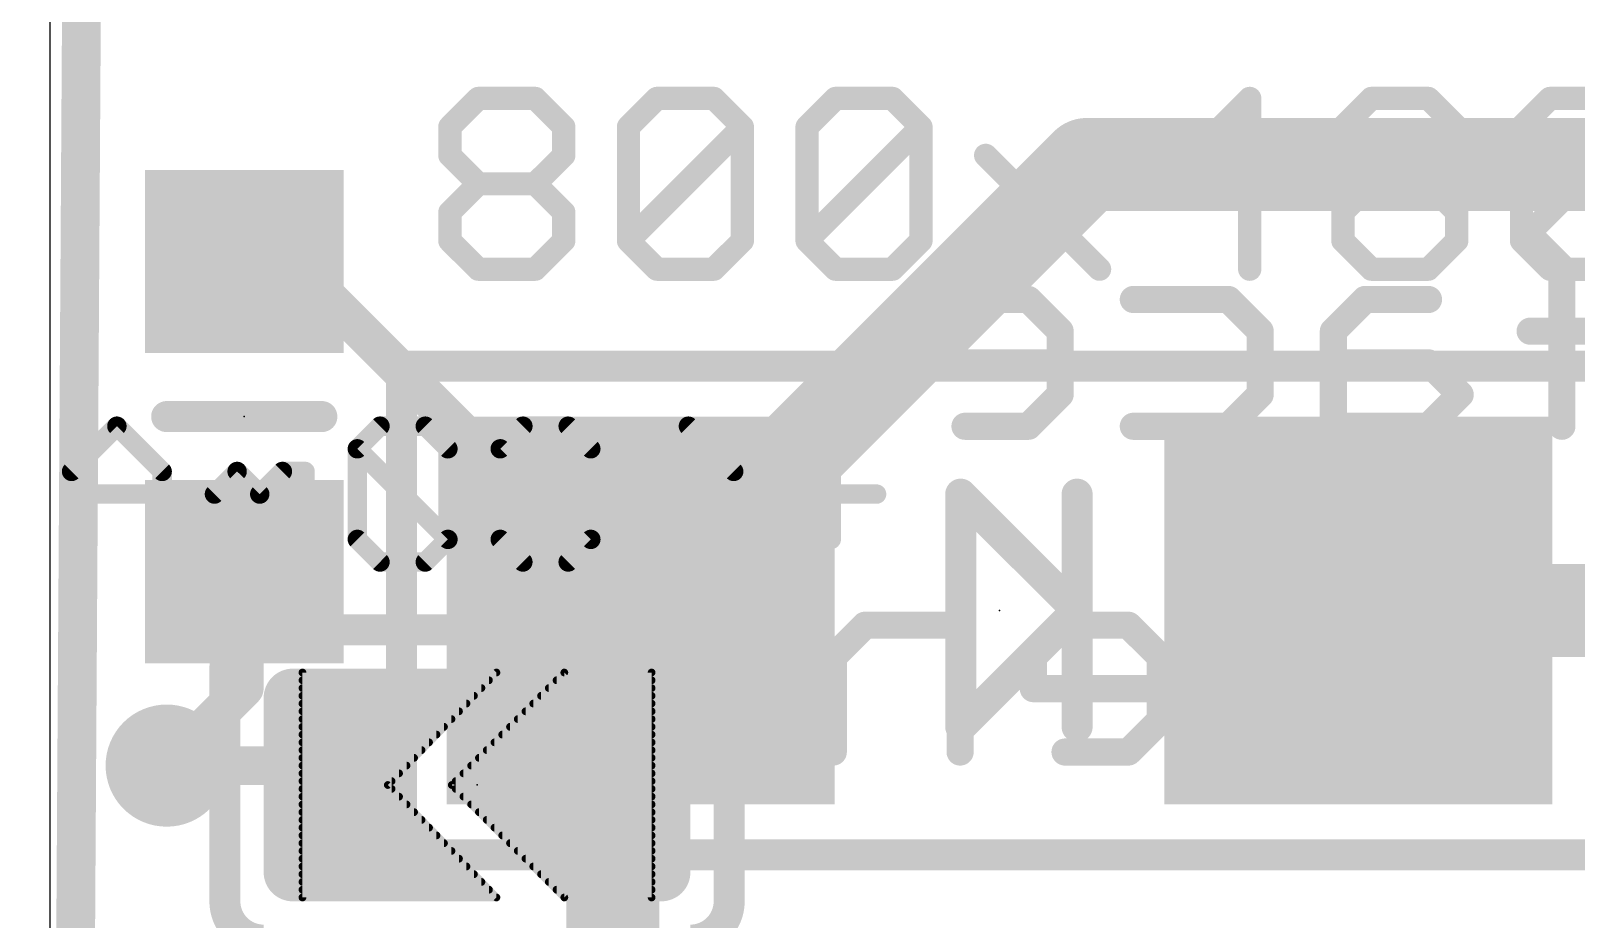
# Model space of a CAD drawing. Extents: x -0.1 to 49.3, y -0.1 to 40.8.
# Drawn here: x -0.13 to 9.99, y 26.68 to 32.5 of the extents above; entities that cross this region are included whole.
import ezdxf

# ---------------------------------------------------------------- set-up
doc = ezdxf.new("R2010")
doc.units = 0
for name, color, linetype in [('1', 12, 'CONTINUOUS'), ('16', 132, 'CONTINUOUS'), ('18', 110, 'CONTINUOUS'), ('20', 53, 'CONTINUOUS'), ('21', 40, 'CONTINUOUS'), ('22', 6, 'CONTINUOUS'), ('23', 53, 'CONTINUOUS'), ('24', 53, 'CONTINUOUS')]:
    doc.layers.add(name, color=color, linetype=linetype)

# ---------------------------------------------------------------- blocks, each defined once
blk = doc.blocks.new('RECT')
blk.add_solid([(-0.5, -0.5), (0.5, -0.5), (-0.5, 0.5), (0.5, 0.5)])
blk = doc.blocks.new('RECT121920X243840R50')
at = {"const_width": 0.1905}
blk.add_lwpolyline([(0.2858, -0.5715), (0.2858, 0.5715, 0.4142), (0.1905, 0.6668), (-0.1905, 0.6668, 0.4142), (-0.2858, 0.5715), (-0.2858, -0.5715, 0.4142), (-0.1905, -0.6668), (0.1905, -0.6668, 0.4142)], format="xyb", close=True, dxfattribs=at)
blk.add_solid([(-0.2159, -0.5969), (0.2159, -0.5969), (-0.2159, 0.5969), (0.2159, 0.5969)])
blk = doc.blocks.new('ROUNDV')
at = {"const_width": 0.5}
blk.add_lwpolyline([(0, -0.25, 1), (0, 0.25, 1), (0, -0.25)], format="xyb", dxfattribs=at)

msp = doc.modelspace()

# ---------------------------------------------------------------- linework, layer by layer
at = {"layer": '1'}
for points, const_width in [([(6.7865, 31.623), (3.8655, 28.702)], 0.6096), ([(15.367, 31.623), (6.7865, 31.623)], 0.6096), ([(1.27, 30.988), (1.5795, 30.988)], 0.254), ([(1.5795, 30.988), (3.8655, 28.702)], 0.254), ([(1.27, 28.956), (1.27, 28.194)], 0.254), ([(3.8655, 28.702), (3.683, 28.5195)], 0.6096), ([(8.5645, 28.702), (11.303, 28.702)], 0.6096), ([(3.683, 28.5195), (3.683, 25.908)], 0.6096), ([(1.27, 28.194), (0.762, 27.686)], 0.254)]:
    msp.add_lwpolyline(points, dxfattribs=dict(at, const_width=const_width))
for points, const_width in [([(6.7865, 31.7754, 1), (6.7865, 31.4706)], 0.3048), ([(6.8943, 31.5152, 1), (6.6787, 31.7308)], 0.3048), ([(1.27, 31.0515, 1), (1.27, 30.9245)], 0.127), ([(1.6244, 31.0329, 1), (1.5346, 30.9431)], 0.127), ([(1.5795, 30.9245, 1), (1.5795, 31.0515)], 0.127), ([(1.3335, 28.956, 1), (1.2065, 28.956)], 0.127), ([(3.7577, 28.8098, 1), (3.9733, 28.5942)], 0.3048), ([(3.9733, 28.5942, 1), (3.7577, 28.8098)], 0.3048), ([(8.5645, 28.8544, 1), (8.5645, 28.5496)], 0.3048), ([(3.5752, 28.6273, 1), (3.7908, 28.4117)], 0.3048), ([(3.8354, 28.5195, 1), (3.5306, 28.5195)], 0.3048), ([(3.8206, 28.6571, 1), (3.9104, 28.7469)], 0.127), ([(1.2065, 28.194, 1), (1.3335, 28.194)], 0.127), ([(1.3149, 28.1491, 1), (1.2251, 28.2389)], 0.127), ([(0.7171, 27.7309, 1), (0.8069, 27.6411)], 0.127)]:
    msp.add_lwpolyline(points, format="xyb", dxfattribs=dict(at, const_width=const_width))
at = {"layer": '16'}
for points, const_width in [([(0.254, 40.64), (0, 0)], 0.254), ([(1.651, 26.8224), (1.651, 28.2956)], 0.0508), ([(1.651, 28.2956), (2.921, 28.2956)], 0.0508), ([(1.651, 28.2448), (2.872, 28.2448)], 0.0508), ([(2.921, 28.2956), (2.2098, 27.559)], 0.0508), ([(3.3655, 28.2956), (2.6289, 27.559)], 0.0508), ([(3.3147, 28.2448), (3.937, 28.2448)], 0.0508), ([(3.937, 28.2956), (3.3655, 28.2956)], 0.0508), ([(3.937, 26.8224), (3.937, 28.2956)], 0.0508), ([(1.651, 28.194), (2.8229, 28.194)], 0.0508), ([(1.651, 28.1432), (2.7739, 28.1432)], 0.0508), ([(3.2131, 28.1432), (3.937, 28.1432)], 0.0508), ([(3.2639, 28.194), (3.937, 28.194)], 0.0508), ([(1.651, 28.0924), (2.7248, 28.0924)], 0.0508), ([(1.651, 28.0416), (2.6758, 28.0416)], 0.0508), ([(3.1115, 28.0416), (3.937, 28.0416)], 0.0508), ([(3.1623, 28.0924), (3.937, 28.0924)], 0.0508), ([(1.651, 27.9908), (2.6267, 27.9908)], 0.0508), ([(1.651, 27.94), (2.5777, 27.94)], 0.0508), ([(3.0099, 27.94), (3.937, 27.94)], 0.0508), ([(3.0607, 27.9908), (3.937, 27.9908)], 0.0508), ([(1.651, 27.8892), (2.5286, 27.8892)], 0.0508), ([(1.651, 27.8384), (2.4796, 27.8384)], 0.0508), ([(2.9083, 27.8384), (3.937, 27.8384)], 0.0508), ([(2.9591, 27.8892), (3.937, 27.8892)], 0.0508), ([(0.762, 27.686), (1.651, 27.686)], 0.254), ([(1.651, 27.686), (1.778, 27.559)], 0.254), ([(1.651, 27.7876), (2.4305, 27.7876)], 0.0508), ([(1.651, 27.7368), (2.3815, 27.7368)], 0.0508), ([(2.8067, 27.7368), (3.937, 27.7368)], 0.0508), ([(2.8575, 27.7876), (3.937, 27.7876)], 0.0508), ([(1.651, 27.686), (2.3324, 27.686)], 0.0508), ([(1.651, 27.6352), (2.2834, 27.6352)], 0.0508), ([(2.7051, 27.6352), (3.937, 27.6352)], 0.0508), ([(2.7559, 27.686), (3.937, 27.686)], 0.0508), ([(1.651, 27.5844), (2.2343, 27.5844)], 0.0508), ([(1.651, 27.5336), (2.2343, 27.5336)], 0.0508), ([(2.2098, 27.559), (2.921, 26.8224)], 0.0508), ([(2.6289, 27.559), (3.3655, 26.8224)], 0.0508), ([(2.6543, 27.5844), (3.937, 27.5844)], 0.0508), ([(2.6543, 27.5336), (3.937, 27.5336)], 0.0508), ([(1.651, 27.4828), (2.2834, 27.4828)], 0.0508), ([(1.651, 27.432), (2.3324, 27.432)], 0.0508), ([(2.7051, 27.4828), (3.937, 27.4828)], 0.0508), ([(2.7559, 27.432), (3.937, 27.432)], 0.0508), ([(1.651, 27.3812), (2.3815, 27.3812)], 0.0508), ([(1.651, 27.3304), (2.4305, 27.3304)], 0.0508), ([(2.8067, 27.3812), (3.937, 27.3812)], 0.0508), ([(2.8575, 27.3304), (3.937, 27.3304)], 0.0508), ([(1.651, 27.2796), (2.4796, 27.2796)], 0.0508), ([(1.651, 27.2288), (2.5286, 27.2288)], 0.0508), ([(2.9083, 27.2796), (3.937, 27.2796)], 0.0508), ([(2.9591, 27.2288), (3.937, 27.2288)], 0.0508), ([(1.651, 27.178), (2.5777, 27.178)], 0.0508), ([(1.651, 27.1272), (2.6267, 27.1272)], 0.0508), ([(3.0099, 27.178), (3.937, 27.178)], 0.0508), ([(3.0607, 27.1272), (3.937, 27.1272)], 0.0508), ([(1.651, 27.0764), (2.6758, 27.0764)], 0.0508), ([(1.651, 27.0256), (2.7248, 27.0256)], 0.0508), ([(3.1115, 27.0764), (3.937, 27.0764)], 0.0508), ([(3.1623, 27.0256), (3.937, 27.0256)], 0.0508), ([(1.651, 26.9748), (2.7739, 26.9748)], 0.0508), ([(1.651, 26.924), (2.8229, 26.924)], 0.0508), ([(3.2131, 26.9748), (3.937, 26.9748)], 0.0508), ([(3.2639, 26.924), (3.937, 26.924)], 0.0508), ([(1.651, 26.8732), (2.872, 26.8732)], 0.0508), ([(2.921, 26.8224), (1.651, 26.8224)], 0.0508), ([(1.651, 26.8224), (2.921, 26.8224)], 0.0508), ([(3.3147, 26.8732), (3.937, 26.8732)], 0.0508), ([(3.3655, 26.8224), (3.937, 26.8224)], 0.0508), ([(3.3655, 26.8224), (3.937, 26.8224)], 0.0508)]:
    msp.add_lwpolyline(points, dxfattribs=dict(at, const_width=const_width))
for points, const_width in [([(1.6637, 28.2956, 1), (1.6383, 28.2956)], 0.0254), ([(1.651, 28.3083, 1), (1.651, 28.2829)], 0.0254), ([(1.651, 28.2575, 1), (1.651, 28.2321)], 0.0254), ([(2.872, 28.2321, 1), (2.872, 28.2575)], 0.0254), ([(2.9301, 28.2868, 1), (2.9119, 28.3044)], 0.0254), ([(2.921, 28.2829, 1), (2.921, 28.3083)], 0.0254), ([(3.3147, 28.2575, 1), (3.3147, 28.2321)], 0.0254), ([(3.3655, 28.3083, 1), (3.3655, 28.2829)], 0.0254), ([(3.3745, 28.2866, 1), (3.3565, 28.3046)], 0.0254), ([(3.9497, 28.2956, 1), (3.9243, 28.2956)], 0.0254), ([(3.937, 28.2829, 1), (3.937, 28.3083)], 0.0254), ([(3.937, 28.2321, 1), (3.937, 28.2575)], 0.0254), ([(1.651, 28.2067, 1), (1.651, 28.1813)], 0.0254), ([(1.651, 28.1559, 1), (1.651, 28.1305)], 0.0254), ([(2.7739, 28.1305, 1), (2.7739, 28.1559)], 0.0254), ([(2.8229, 28.1813, 1), (2.8229, 28.2067)], 0.0254), ([(3.2131, 28.1559, 1), (3.2131, 28.1305)], 0.0254), ([(3.2639, 28.2067, 1), (3.2639, 28.1813)], 0.0254), ([(3.937, 28.1813, 1), (3.937, 28.2067)], 0.0254), ([(3.937, 28.1305, 1), (3.937, 28.1559)], 0.0254), ([(1.651, 28.1051, 1), (1.651, 28.0797)], 0.0254), ([(1.651, 28.0543, 1), (1.651, 28.0289)], 0.0254), ([(2.6758, 28.0289, 1), (2.6758, 28.0543)], 0.0254), ([(2.7248, 28.0797, 1), (2.7248, 28.1051)], 0.0254), ([(3.1115, 28.0543, 1), (3.1115, 28.0289)], 0.0254), ([(3.1623, 28.1051, 1), (3.1623, 28.0797)], 0.0254), ([(3.937, 28.0797, 1), (3.937, 28.1051)], 0.0254), ([(3.937, 28.0289, 1), (3.937, 28.0543)], 0.0254), ([(1.651, 28.0035, 1), (1.651, 27.9781)], 0.0254), ([(1.651, 27.9527, 1), (1.651, 27.9273)], 0.0254), ([(2.5777, 27.9273, 1), (2.5777, 27.9527)], 0.0254), ([(2.6267, 27.9781, 1), (2.6267, 28.0035)], 0.0254), ([(3.0099, 27.9527, 1), (3.0099, 27.9273)], 0.0254), ([(3.0607, 28.0035, 1), (3.0607, 27.9781)], 0.0254), ([(3.937, 27.9781, 1), (3.937, 28.0035)], 0.0254), ([(3.937, 27.9273, 1), (3.937, 27.9527)], 0.0254), ([(1.651, 27.9019, 1), (1.651, 27.8765)], 0.0254), ([(1.651, 27.8511, 1), (1.651, 27.8257)], 0.0254), ([(2.4796, 27.8257, 1), (2.4796, 27.8511)], 0.0254), ([(2.5286, 27.8765, 1), (2.5286, 27.9019)], 0.0254), ([(2.9083, 27.8511, 1), (2.9083, 27.8257)], 0.0254), ([(2.9591, 27.9019, 1), (2.9591, 27.8765)], 0.0254), ([(3.937, 27.8765, 1), (3.937, 27.9019)], 0.0254), ([(3.937, 27.8257, 1), (3.937, 27.8511)], 0.0254), ([(0.762, 27.7495, 1), (0.762, 27.6225)], 0.127), ([(1.6959, 27.7309, 1), (1.6061, 27.6411)], 0.127), ([(1.651, 27.6225, 1), (1.651, 27.7495)], 0.127), ([(1.651, 27.8003, 1), (1.651, 27.7749)], 0.0254), ([(1.651, 27.7495, 1), (1.651, 27.7241)], 0.0254), ([(2.3815, 27.7241, 1), (2.3815, 27.7495)], 0.0254), ([(2.4305, 27.7749, 1), (2.4305, 27.8003)], 0.0254), ([(2.8067, 27.7495, 1), (2.8067, 27.7241)], 0.0254), ([(2.8575, 27.8003, 1), (2.8575, 27.7749)], 0.0254), ([(3.937, 27.7749, 1), (3.937, 27.8003)], 0.0254), ([(3.937, 27.7241, 1), (3.937, 27.7495)], 0.0254), ([(1.651, 27.6987, 1), (1.651, 27.6733)], 0.0254), ([(1.651, 27.6479, 1), (1.651, 27.6225)], 0.0254), ([(1.7331, 27.5141, 1), (1.8229, 27.6039)], 0.127), ([(2.2834, 27.6225, 1), (2.2834, 27.6479)], 0.0254), ([(2.3324, 27.6733, 1), (2.3324, 27.6987)], 0.0254), ([(2.7051, 27.6479, 1), (2.7051, 27.6225)], 0.0254), ([(2.7559, 27.6987, 1), (2.7559, 27.6733)], 0.0254), ([(3.937, 27.6733, 1), (3.937, 27.6987)], 0.0254), ([(3.937, 27.6225, 1), (3.937, 27.6479)], 0.0254), ([(1.651, 27.5971, 1), (1.651, 27.5717)], 0.0254), ([(1.651, 27.5463, 1), (1.651, 27.5209)], 0.0254), ([(2.2189, 27.5678, 1), (2.2007, 27.5502)], 0.0254), ([(2.2007, 27.5678, 1), (2.2189, 27.5502)], 0.0254), ([(2.2343, 27.5717, 1), (2.2343, 27.5971)], 0.0254), ([(2.2343, 27.5209, 1), (2.2343, 27.5463)], 0.0254), ([(2.6379, 27.568, 1), (2.6199, 27.55)], 0.0254), ([(2.6199, 27.568, 1), (2.6379, 27.55)], 0.0254), ([(2.6543, 27.5971, 1), (2.6543, 27.5717)], 0.0254), ([(2.6543, 27.5463, 1), (2.6543, 27.5209)], 0.0254), ([(3.937, 27.5717, 1), (3.937, 27.5971)], 0.0254), ([(3.937, 27.5209, 1), (3.937, 27.5463)], 0.0254), ([(1.651, 27.4955, 1), (1.651, 27.4701)], 0.0254), ([(1.651, 27.4447, 1), (1.651, 27.4193)], 0.0254), ([(2.2834, 27.4701, 1), (2.2834, 27.4955)], 0.0254), ([(2.3324, 27.4193, 1), (2.3324, 27.4447)], 0.0254), ([(2.7051, 27.4955, 1), (2.7051, 27.4701)], 0.0254), ([(2.7559, 27.4447, 1), (2.7559, 27.4193)], 0.0254), ([(3.937, 27.4701, 1), (3.937, 27.4955)], 0.0254), ([(3.937, 27.4193, 1), (3.937, 27.4447)], 0.0254), ([(1.651, 27.3939, 1), (1.651, 27.3685)], 0.0254), ([(1.651, 27.3431, 1), (1.651, 27.3177)], 0.0254), ([(2.3815, 27.3685, 1), (2.3815, 27.3939)], 0.0254), ([(2.4305, 27.3177, 1), (2.4305, 27.3431)], 0.0254), ([(2.8067, 27.3939, 1), (2.8067, 27.3685)], 0.0254), ([(2.8575, 27.3431, 1), (2.8575, 27.3177)], 0.0254), ([(3.937, 27.3685, 1), (3.937, 27.3939)], 0.0254), ([(3.937, 27.3177, 1), (3.937, 27.3431)], 0.0254), ([(1.651, 27.2923, 1), (1.651, 27.2669)], 0.0254), ([(1.651, 27.2415, 1), (1.651, 27.2161)], 0.0254), ([(2.4796, 27.2669, 1), (2.4796, 27.2923)], 0.0254), ([(2.5286, 27.2161, 1), (2.5286, 27.2415)], 0.0254), ([(2.9083, 27.2923, 1), (2.9083, 27.2669)], 0.0254), ([(2.9591, 27.2415, 1), (2.9591, 27.2161)], 0.0254), ([(3.937, 27.2669, 1), (3.937, 27.2923)], 0.0254), ([(3.937, 27.2161, 1), (3.937, 27.2415)], 0.0254), ([(1.651, 27.1907, 1), (1.651, 27.1653)], 0.0254), ([(1.651, 27.1399, 1), (1.651, 27.1145)], 0.0254), ([(2.5777, 27.1653, 1), (2.5777, 27.1907)], 0.0254), ([(2.6267, 27.1145, 1), (2.6267, 27.1399)], 0.0254), ([(3.0099, 27.1907, 1), (3.0099, 27.1653)], 0.0254), ([(3.0607, 27.1399, 1), (3.0607, 27.1145)], 0.0254), ([(3.937, 27.1653, 1), (3.937, 27.1907)], 0.0254), ([(3.937, 27.1145, 1), (3.937, 27.1399)], 0.0254), ([(1.651, 27.0891, 1), (1.651, 27.0637)], 0.0254), ([(1.651, 27.0383, 1), (1.651, 27.0129)], 0.0254), ([(2.6758, 27.0637, 1), (2.6758, 27.0891)], 0.0254), ([(2.7248, 27.0129, 1), (2.7248, 27.0383)], 0.0254), ([(3.1115, 27.0891, 1), (3.1115, 27.0637)], 0.0254), ([(3.1623, 27.0383, 1), (3.1623, 27.0129)], 0.0254), ([(3.937, 27.0637, 1), (3.937, 27.0891)], 0.0254), ([(3.937, 27.0129, 1), (3.937, 27.0383)], 0.0254), ([(1.651, 26.9875, 1), (1.651, 26.9621)], 0.0254), ([(1.651, 26.9367, 1), (1.651, 26.9113)], 0.0254), ([(2.7739, 26.9621, 1), (2.7739, 26.9875)], 0.0254), ([(2.8229, 26.9113, 1), (2.8229, 26.9367)], 0.0254), ([(3.2131, 26.9875, 1), (3.2131, 26.9621)], 0.0254), ([(3.2639, 26.9367, 1), (3.2639, 26.9113)], 0.0254), ([(3.937, 26.9621, 1), (3.937, 26.9875)], 0.0254), ([(3.937, 26.9113, 1), (3.937, 26.9367)], 0.0254), ([(1.651, 26.8859, 1), (1.651, 26.8605)], 0.0254), ([(1.651, 26.8351, 1), (1.651, 26.8097)], 0.0254), ([(1.651, 26.8351, 1), (1.651, 26.8097)], 0.0254), ([(1.6383, 26.8224, 1), (1.6637, 26.8224)], 0.0254), ([(2.872, 26.8605, 1), (2.872, 26.8859)], 0.0254), ([(2.9119, 26.8136, 1), (2.9301, 26.8312)], 0.0254), ([(2.921, 26.8097, 1), (2.921, 26.8351)], 0.0254), ([(2.921, 26.8097, 1), (2.921, 26.8351)], 0.0254), ([(3.3147, 26.8859, 1), (3.3147, 26.8605)], 0.0254), ([(3.3655, 26.8351, 1), (3.3655, 26.8097)], 0.0254), ([(3.3655, 26.8351, 1), (3.3655, 26.8097)], 0.0254), ([(3.3565, 26.8134, 1), (3.3745, 26.8314)], 0.0254), ([(3.9243, 26.8224, 1), (3.9497, 26.8224)], 0.0254), ([(3.937, 26.8605, 1), (3.937, 26.8859)], 0.0254), ([(3.937, 26.8097, 1), (3.937, 26.8351)], 0.0254), ([(3.937, 26.8097, 1), (3.937, 26.8351)], 0.0254)]:
    msp.add_lwpolyline(points, format="xyb", dxfattribs=dict(at, const_width=const_width))
at = {"layer": '20'}
msp.add_line((0, 2.54), (0, 38.1), dxfattribs=at)
at = {"layer": '21'}
for points, const_width in [([(2.6162, 31.8693), (2.8026, 32.0558)], 0.1524), ([(2.8026, 32.0558), (3.1755, 32.0558)], 0.1524), ([(3.1755, 32.0558), (3.3619, 31.8693)], 0.1524), ([(3.7856, 31.8693), (3.972, 32.0558)], 0.1524), ([(3.972, 32.0558), (4.3449, 32.0558)], 0.1524), ([(4.3449, 32.0558), (4.5313, 31.8693)], 0.1524), ([(4.955, 31.8693), (5.1414, 32.0558)], 0.1524), ([(5.1414, 32.0558), (5.5143, 32.0558)], 0.1524), ([(5.5143, 32.0558), (5.7007, 31.8693)], 0.1524), ([(7.8531, 32.0558), (7.2938, 31.4965)], 0.1524), ([(7.8531, 30.9372), (7.8531, 32.0558)], 0.1524), ([(8.4632, 31.8693), (8.6496, 32.0558)], 0.1524), ([(8.6496, 32.0558), (9.0225, 32.0558)], 0.1524), ([(9.0225, 32.0558), (9.2089, 31.8693)], 0.1524), ([(9.6326, 31.8693), (9.819, 32.0558)], 0.1524), ([(9.819, 32.0558), (10.1919, 32.0558)], 0.1524), ([(2.6162, 31.6829), (2.6162, 31.8693)], 0.1524), ([(3.3619, 31.8693), (3.3619, 31.6829)], 0.1524), ([(3.7856, 31.1236), (3.7856, 31.8693)], 0.1524), ([(3.7856, 31.1236), (4.5313, 31.8693)], 0.1524), ([(4.5313, 31.8693), (4.5313, 31.1236)], 0.1524), ([(4.955, 31.1236), (4.955, 31.8693)], 0.1524), ([(4.955, 31.1236), (5.7007, 31.8693)], 0.1524), ([(5.7007, 31.8693), (5.7007, 31.1236)], 0.1524), ([(8.4632, 31.6829), (8.4632, 31.8693)], 0.1524), ([(9.2089, 31.8693), (9.2089, 31.6829)], 0.1524), ([(9.6326, 31.1236), (9.6326, 31.8693)], 0.1524), ([(9.6326, 31.1236), (10.3783, 31.8693)], 0.1524), ([(2.8026, 31.4965), (2.6162, 31.6829)], 0.1524), ([(3.3619, 31.6829), (3.1755, 31.4965)], 0.1524), ([(6.1244, 31.6829), (6.8701, 30.9372)], 0.1524), ([(6.1244, 30.9372), (6.8701, 31.6829)], 0.1524), ([(8.6496, 31.4965), (8.4632, 31.6829)], 0.1524), ([(9.2089, 31.6829), (9.0225, 31.4965)], 0.1524), ([(2.6162, 31.3101), (2.8026, 31.4965)], 0.1524), ([(2.8026, 31.4965), (3.1755, 31.4965)], 0.1524), ([(3.1755, 31.4965), (3.3619, 31.3101)], 0.1524), ([(7.2938, 31.4965), (8.0395, 31.4965)], 0.1524), ([(8.4632, 31.3101), (8.6496, 31.4965)], 0.1524), ([(8.6496, 31.4965), (9.0225, 31.4965)], 0.1524), ([(9.0225, 31.4965), (9.2089, 31.3101)], 0.1524), ([(2.6162, 31.1236), (2.6162, 31.3101)], 0.1524), ([(3.3619, 31.3101), (3.3619, 31.1236)], 0.1524), ([(8.4632, 31.1236), (8.4632, 31.3101)], 0.1524), ([(9.2089, 31.3101), (9.2089, 31.1236)], 0.1524), ([(2.8026, 30.9372), (2.6162, 31.1236)], 0.1524), ([(3.3619, 31.1236), (3.1755, 30.9372)], 0.1524), ([(3.972, 30.9372), (3.7856, 31.1236)], 0.1524), ([(4.5313, 31.1236), (4.3449, 30.9372)], 0.1524), ([(5.1414, 30.9372), (4.955, 31.1236)], 0.1524), ([(5.7007, 31.1236), (5.5143, 30.9372)], 0.1524), ([(8.6496, 30.9372), (8.4632, 31.1236)], 0.1524), ([(9.2089, 31.1236), (9.0225, 30.9372)], 0.1524), ([(9.819, 30.9372), (9.6326, 31.1236)], 0.1524), ([(3.1755, 30.9372), (2.8026, 30.9372)], 0.1524), ([(4.3449, 30.9372), (3.972, 30.9372)], 0.1524), ([(5.5143, 30.9372), (5.1414, 30.9372)], 0.1524), ([(9.0225, 30.9372), (8.6496, 30.9372)], 0.1524), ([(10.1919, 30.9372), (9.819, 30.9372)], 0.1524), ([(2.299, 27.308), (2.299, 30.302)], 0.2032), ([(2.299, 30.302), (10.104, 30.302)], 0.2032), ([(0.762, 29.972), (1.778, 29.972)], 0.2032), ([(5.961, 27.94), (5.961, 29.464)], 0.2032), ([(5.961, 29.464), (6.723, 28.702)], 0.2032), ([(6.723, 28.702), (6.723, 29.464)], 0.2032), ([(6.723, 28.702), (5.961, 27.94)], 0.2032), ([(6.723, 27.94), (6.723, 28.702)], 0.2032), ([(2.299, 27.102), (2.299, 27.308)], 0.2032), ([(10.104, 27.102), (2.299, 27.102)], 0.2032)]:
    msp.add_lwpolyline(points, dxfattribs=dict(at, const_width=const_width))
for points, const_width in [([(2.8026, 32.0939, 1), (2.8026, 32.0177)], 0.0762), ([(2.8296, 32.0288, 1), (2.7757, 32.0827)], 0.0762), ([(3.2024, 32.0827, 1), (3.1485, 32.0288)], 0.0762), ([(3.1755, 32.0177, 1), (3.1755, 32.0939)], 0.0762), ([(3.972, 32.0939, 1), (3.972, 32.0177)], 0.0762), ([(3.999, 32.0288, 1), (3.9451, 32.0827)], 0.0762), ([(4.3718, 32.0827, 1), (4.3179, 32.0288)], 0.0762), ([(4.3449, 32.0177, 1), (4.3449, 32.0939)], 0.0762), ([(5.1414, 32.0939, 1), (5.1414, 32.0177)], 0.0762), ([(5.1684, 32.0288, 1), (5.1145, 32.0827)], 0.0762), ([(5.5412, 32.0827, 1), (5.4873, 32.0288)], 0.0762), ([(5.5143, 32.0177, 1), (5.5143, 32.0939)], 0.0762), ([(7.8912, 32.0558, 1), (7.815, 32.0558)], 0.0762), ([(7.88, 32.0288, 1), (7.8261, 32.0827)], 0.0762), ([(8.6496, 32.0939, 1), (8.6496, 32.0177)], 0.0762), ([(8.6766, 32.0288, 1), (8.6227, 32.0827)], 0.0762), ([(9.0494, 32.0827, 1), (8.9955, 32.0288)], 0.0762), ([(9.0225, 32.0177, 1), (9.0225, 32.0939)], 0.0762), ([(9.819, 32.0939, 1), (9.819, 32.0177)], 0.0762), ([(9.8459, 32.0288, 1), (9.7921, 32.0827)], 0.0762), ([(2.6543, 31.8693, 1), (2.5781, 31.8693)], 0.0762), ([(2.5893, 31.8963, 1), (2.6431, 31.8424)], 0.0762), ([(3.4, 31.8693, 1), (3.3238, 31.8693)], 0.0762), ([(3.335, 31.8424, 1), (3.3888, 31.8963)], 0.0762), ([(3.8237, 31.8693, 1), (3.7475, 31.8693)], 0.0762), ([(3.7587, 31.8963, 1), (3.8125, 31.8424)], 0.0762), ([(4.5694, 31.8693, 1), (4.4932, 31.8693)], 0.0762), ([(4.5582, 31.8424, 1), (4.5044, 31.8963)], 0.0762), ([(4.5044, 31.8424, 1), (4.5582, 31.8963)], 0.0762), ([(4.9931, 31.8693, 1), (4.9169, 31.8693)], 0.0762), ([(4.9281, 31.8963, 1), (4.9819, 31.8424)], 0.0762), ([(5.7388, 31.8693, 1), (5.6626, 31.8693)], 0.0762), ([(5.7276, 31.8424, 1), (5.6738, 31.8963)], 0.0762), ([(5.6738, 31.8424, 1), (5.7276, 31.8963)], 0.0762), ([(8.4362, 31.8963, 1), (8.4901, 31.8424)], 0.0762), ([(8.5013, 31.8693, 1), (8.4251, 31.8693)], 0.0762), ([(9.247, 31.8693, 1), (9.1708, 31.8693)], 0.0762), ([(9.1819, 31.8424, 1), (9.2358, 31.8963)], 0.0762), ([(9.6056, 31.8963, 1), (9.6595, 31.8424)], 0.0762), ([(9.6707, 31.8693, 1), (9.5945, 31.8693)], 0.0762), ([(2.5781, 31.6829, 1), (2.6543, 31.6829)], 0.0762), ([(2.6431, 31.7098, 1), (2.5893, 31.656)], 0.0762), ([(3.3238, 31.6829, 1), (3.4, 31.6829)], 0.0762), ([(3.3888, 31.656, 1), (3.335, 31.7098)], 0.0762), ([(6.1513, 31.7098, 1), (6.0974, 31.656)], 0.0762), ([(6.897, 31.656, 1), (6.8432, 31.7098)], 0.0762), ([(8.4901, 31.7098, 1), (8.4362, 31.656)], 0.0762), ([(8.4251, 31.6829, 1), (8.5013, 31.6829)], 0.0762), ([(9.1708, 31.6829, 1), (9.247, 31.6829)], 0.0762), ([(9.2358, 31.656, 1), (9.1819, 31.7098)], 0.0762), ([(2.8026, 31.5346, 1), (2.8026, 31.4584)], 0.0762), ([(2.8296, 31.4695, 1), (2.7757, 31.5234)], 0.0762), ([(3.2024, 31.5234, 1), (3.1485, 31.4695)], 0.0762), ([(3.1755, 31.4584, 1), (3.1755, 31.5346)], 0.0762), ([(7.2938, 31.5346, 1), (7.2938, 31.4584)], 0.0762), ([(8.0395, 31.4584, 1), (8.0395, 31.5346)], 0.0762), ([(8.6496, 31.5346, 1), (8.6496, 31.4584)], 0.0762), ([(8.6766, 31.4695, 1), (8.6227, 31.5234)], 0.0762), ([(9.0494, 31.5234, 1), (8.9955, 31.4695)], 0.0762), ([(9.0225, 31.4584, 1), (9.0225, 31.5346)], 0.0762), ([(2.7757, 31.4695, 1), (2.8296, 31.5234)], 0.0762), ([(3.1485, 31.5234, 1), (3.2024, 31.4695)], 0.0762), ([(7.2668, 31.5234, 1), (7.3207, 31.4695)], 0.0762), ([(8.6227, 31.4695, 1), (8.6766, 31.5234)], 0.0762), ([(8.9955, 31.5234, 1), (9.0494, 31.4695)], 0.0762), ([(2.6543, 31.3101, 1), (2.5781, 31.3101)], 0.0762), ([(2.5893, 31.337, 1), (2.6431, 31.2831)], 0.0762), ([(3.4, 31.3101, 1), (3.3238, 31.3101)], 0.0762), ([(3.335, 31.2831, 1), (3.3888, 31.337)], 0.0762), ([(8.4362, 31.337, 1), (8.4901, 31.2831)], 0.0762), ([(8.5013, 31.3101, 1), (8.4251, 31.3101)], 0.0762), ([(9.247, 31.3101, 1), (9.1708, 31.3101)], 0.0762), ([(9.1819, 31.2831, 1), (9.2358, 31.337)], 0.0762), ([(2.6431, 31.1506, 1), (2.5893, 31.0967)], 0.0762), ([(2.5781, 31.1236, 1), (2.6543, 31.1236)], 0.0762), ([(3.3238, 31.1236, 1), (3.4, 31.1236)], 0.0762), ([(3.3888, 31.0967, 1), (3.335, 31.1506)], 0.0762), ([(3.8125, 31.1506, 1), (3.7587, 31.0967)], 0.0762), ([(3.7587, 31.1506, 1), (3.8125, 31.0967)], 0.0762), ([(3.7475, 31.1236, 1), (3.8237, 31.1236)], 0.0762), ([(4.4932, 31.1236, 1), (4.5694, 31.1236)], 0.0762), ([(4.5582, 31.0967, 1), (4.5044, 31.1506)], 0.0762), ([(4.9819, 31.1506, 1), (4.9281, 31.0967)], 0.0762), ([(4.9281, 31.1506, 1), (4.9819, 31.0967)], 0.0762), ([(4.9169, 31.1236, 1), (4.9931, 31.1236)], 0.0762), ([(5.6626, 31.1236, 1), (5.7388, 31.1236)], 0.0762), ([(5.7276, 31.0967, 1), (5.6738, 31.1506)], 0.0762), ([(8.4901, 31.1506, 1), (8.4362, 31.0967)], 0.0762), ([(8.4251, 31.1236, 1), (8.5013, 31.1236)], 0.0762), ([(9.1708, 31.1236, 1), (9.247, 31.1236)], 0.0762), ([(9.2358, 31.0967, 1), (9.1819, 31.1506)], 0.0762), ([(9.6595, 31.1506, 1), (9.6056, 31.0967)], 0.0762), ([(9.6056, 31.1506, 1), (9.6595, 31.0967)], 0.0762), ([(9.5945, 31.1236, 1), (9.6707, 31.1236)], 0.0762), ([(2.8026, 30.9753, 1), (2.8026, 30.8991)], 0.0762), ([(2.7757, 30.9103, 1), (2.8296, 30.9641)], 0.0762), ([(3.1485, 30.9641, 1), (3.2024, 30.9103)], 0.0762), ([(3.1755, 30.8991, 1), (3.1755, 30.9753)], 0.0762), ([(3.972, 30.9753, 1), (3.972, 30.8991)], 0.0762), ([(3.9451, 30.9103, 1), (3.999, 30.9641)], 0.0762), ([(4.3179, 30.9641, 1), (4.3718, 30.9103)], 0.0762), ([(4.3449, 30.8991, 1), (4.3449, 30.9753)], 0.0762), ([(5.1414, 30.9753, 1), (5.1414, 30.8991)], 0.0762), ([(5.1145, 30.9103, 1), (5.1684, 30.9641)], 0.0762), ([(5.4873, 30.9641, 1), (5.5412, 30.9103)], 0.0762), ([(5.5143, 30.8991, 1), (5.5143, 30.9753)], 0.0762), ([(6.0974, 30.9641, 1), (6.1513, 30.9103)], 0.0762), ([(6.8432, 30.9103, 1), (6.897, 30.9641)], 0.0762), ([(7.815, 30.9372, 1), (7.8912, 30.9372)], 0.0762), ([(8.6496, 30.9753, 1), (8.6496, 30.8991)], 0.0762), ([(8.6227, 30.9103, 1), (8.6766, 30.9641)], 0.0762), ([(8.9955, 30.9641, 1), (9.0494, 30.9103)], 0.0762), ([(9.0225, 30.8991, 1), (9.0225, 30.9753)], 0.0762), ([(9.819, 30.9753, 1), (9.819, 30.8991)], 0.0762), ([(9.7921, 30.9103, 1), (9.8459, 30.9641)], 0.0762), ([(2.3498, 30.302, 1), (2.2482, 30.302)], 0.1016), ([(2.299, 30.3528, 1), (2.299, 30.2512)], 0.1016), ([(0.762, 30.0228, 1), (0.762, 29.9212)], 0.1016), ([(1.778, 29.9212, 1), (1.778, 30.0228)], 0.1016), ([(6.0118, 29.464, 1), (5.9102, 29.464)], 0.1016), ([(5.9969, 29.4999, 1), (5.9251, 29.4281)], 0.1016), ([(6.7738, 29.464, 1), (6.6722, 29.464)], 0.1016), ([(6.7738, 28.702, 1), (6.6722, 28.702)], 0.1016), ([(6.6722, 28.702, 1), (6.7738, 28.702)], 0.1016), ([(6.7589, 28.6661, 1), (6.6871, 28.7379)], 0.1016), ([(6.6871, 28.6661, 1), (6.7589, 28.7379)], 0.1016), ([(5.9251, 27.9759, 1), (5.9969, 27.9041)], 0.1016), ([(5.9102, 27.94, 1), (6.0118, 27.94)], 0.1016), ([(6.6722, 27.94, 1), (6.7738, 27.94)], 0.1016), ([(2.3498, 27.308, 1), (2.2482, 27.308)], 0.1016), ([(2.2482, 27.308, 1), (2.3498, 27.308)], 0.1016), ([(2.299, 27.1528, 1), (2.299, 27.0512)], 0.1016), ([(2.2482, 27.102, 1), (2.3498, 27.102)], 0.1016)]:
    msp.add_lwpolyline(points, format="xyb", dxfattribs=dict(at, const_width=const_width))
at = {"layer": '22'}
for points, const_width in [([(9.8968, 30.9466), (9.6892, 31.1542)], 0.1778), ([(9.8968, 29.9085), (9.8968, 30.9466)], 0.1778), ([(5.989, 30.7389), (5.7814, 30.5313)], 0.1778), ([(6.4042, 30.7389), (5.989, 30.7389)], 0.1778), ([(6.6118, 30.5313), (6.4042, 30.7389)], 0.1778), ([(7.0911, 30.7389), (7.714, 30.7389)], 0.1778), ([(7.714, 30.7389), (7.9216, 30.5313)], 0.1778), ([(8.6085, 30.7389), (8.4009, 30.5313)], 0.1778), ([(9.0237, 30.7389), (8.6085, 30.7389)], 0.1778), ([(5.7814, 30.5313), (5.7814, 30.3237)], 0.1778), ([(6.6118, 30.1161), (6.6118, 30.5313)], 0.1778), ([(7.9216, 30.5313), (7.9216, 30.1161)], 0.1778), ([(8.4009, 30.5313), (8.4009, 29.9085)], 0.1778), ([(10.1044, 30.5313), (9.6892, 30.5313)], 0.1778), ([(5.7814, 30.3237), (6.6118, 30.3237)], 0.1778), ([(9.0237, 30.3237), (8.4009, 30.3237)], 0.1778), ([(9.2313, 30.1161), (9.0237, 30.3237)], 0.1778), ([(6.4042, 29.9085), (6.6118, 30.1161)], 0.1778), ([(7.9216, 30.1161), (7.714, 29.9085)], 0.1778), ([(9.0237, 29.9085), (9.2313, 30.1161)], 0.1778), ([(0.4359, 29.9093), (0.1393, 29.6127)], 0.127), ([(0.7325, 29.6127), (0.4359, 29.9093)], 0.127), ([(2.1586, 29.9093), (2.0103, 29.761)], 0.127), ([(2.4552, 29.9093), (2.1586, 29.9093)], 0.127), ([(2.6035, 29.761), (2.4552, 29.9093)], 0.127), ([(3.0941, 29.9093), (2.9458, 29.761)], 0.127), ([(3.3907, 29.9093), (3.0941, 29.9093)], 0.127), ([(3.539, 29.761), (3.3907, 29.9093)], 0.127), ([(4.4745, 29.6127), (4.178, 29.9093)], 0.127), ([(4.178, 29.9093), (4.178, 29.0195)], 0.127), ([(5.989, 29.9085), (6.4042, 29.9085)], 0.1778), ([(7.714, 29.9085), (7.0911, 29.9085)], 0.1778), ([(8.4009, 29.9085), (9.0237, 29.9085)], 0.1778), ([(2.0103, 29.761), (2.0103, 29.1678)], 0.127), ([(2.6035, 29.1678), (2.0103, 29.761)], 0.127), ([(2.6035, 29.1678), (2.6035, 29.761)], 0.127), ([(2.9458, 29.761), (2.9458, 29.1678)], 0.127), ([(3.539, 29.1678), (2.9458, 29.761)], 0.127), ([(3.539, 29.1678), (3.539, 29.761)], 0.127), ([(5.1135, 29.761), (5.1135, 29.1678)], 0.127), ([(0.1393, 29.6127), (0.1393, 29.0195)], 0.127), ([(0.7325, 29.0195), (0.7325, 29.6127)], 0.127), ([(1.2231, 29.6127), (1.0748, 29.4644)], 0.127), ([(1.3714, 29.4644), (1.2231, 29.6127)], 0.127), ([(1.5197, 29.6127), (1.3714, 29.4644)], 0.127), ([(1.668, 29.6127), (1.5197, 29.6127)], 0.127), ([(1.668, 29.0195), (1.668, 29.6127)], 0.127), ([(0.7325, 29.4644), (0.1393, 29.4644)], 0.127), ([(1.0748, 29.4644), (1.0748, 29.0195)], 0.127), ([(1.3714, 29.4644), (1.3714, 29.0195)], 0.127), ([(5.4101, 29.4644), (4.8169, 29.4644)], 0.127), ([(2.0103, 29.1678), (2.1586, 29.0195)], 0.127), ([(2.4552, 29.0195), (2.6035, 29.1678)], 0.127), ([(2.9458, 29.1678), (3.0941, 29.0195)], 0.127), ([(3.3907, 29.0195), (3.539, 29.1678)], 0.127), ([(2.1586, 29.0195), (2.4552, 29.0195)], 0.127), ([(3.0941, 29.0195), (3.3907, 29.0195)], 0.127), ([(4.4745, 29.0195), (3.8814, 29.0195)], 0.127), ([(4.191, 28.575), (1.397, 28.575)], 0.2032), ([(5.3342, 28.6053), (5.1265, 28.3977)], 0.1778), ([(5.957, 28.6053), (5.3342, 28.6053)], 0.1778), ([(5.957, 27.7749), (5.957, 28.6053)], 0.1778), ([(6.6439, 28.6053), (6.4363, 28.3977)], 0.1778), ([(7.0591, 28.6053), (6.6439, 28.6053)], 0.1778), ([(7.2667, 28.3977), (7.0591, 28.6053)], 0.1778), ([(7.9536, 28.6053), (7.746, 28.3977)], 0.1778), ([(8.3688, 28.6053), (7.9536, 28.6053)], 0.1778), ([(8.5764, 28.3977), (8.3688, 28.6053)], 0.1778), ([(9.2527, 28.6053), (9.045, 28.6053)], 0.1778), ([(9.6679, 28.1901), (9.2527, 28.6053)], 0.1778), ([(9.6679, 27.7749), (9.6679, 28.6053)], 0.1778), ([(5.1265, 28.3977), (5.1265, 27.7749)], 0.1778), ([(6.4363, 28.3977), (6.4363, 28.1901)], 0.1778), ([(7.2667, 27.9825), (7.2667, 28.3977)], 0.1778), ([(7.746, 28.3977), (7.746, 28.1901)], 0.1778), ([(8.5764, 27.9825), (8.5764, 28.3977)], 0.1778), ([(1.143, 26.797), (1.143, 28.321)], 0.2032), ([(4.445, 26.797), (4.445, 28.321)], 0.2032), ([(6.4363, 28.1901), (7.2667, 28.1901)], 0.1778), ([(7.746, 28.1901), (8.5764, 28.1901)], 0.1778), ([(7.0591, 27.7749), (7.2667, 27.9825)], 0.1778), ([(8.3688, 27.7749), (8.5764, 27.9825)], 0.1778), ([(6.6439, 27.7749), (7.0591, 27.7749)], 0.1778), ([(7.9536, 27.7749), (8.3688, 27.7749)], 0.1778)]:
    msp.add_lwpolyline(points, dxfattribs=dict(at, const_width=const_width))
for points, const_width in [([(9.7207, 31.1856, 1), (9.6578, 31.1227)], 0.0889), ([(9.9413, 30.9466, 1), (9.8524, 30.9466)], 0.0889), ([(9.8654, 30.9151, 1), (9.9283, 30.978)], 0.0889), ([(5.989, 30.7834, 1), (5.989, 30.6945)], 0.0889), ([(6.0204, 30.7075, 1), (5.9576, 30.7704)], 0.0889), ([(6.4357, 30.7704, 1), (6.3728, 30.7075)], 0.0889), ([(6.4042, 30.6945, 1), (6.4042, 30.7834)], 0.0889), ([(7.0911, 30.7834, 1), (7.0911, 30.6945)], 0.0889), ([(7.7454, 30.7704, 1), (7.6825, 30.7075)], 0.0889), ([(7.714, 30.6945, 1), (7.714, 30.7834)], 0.0889), ([(8.6085, 30.7834, 1), (8.6085, 30.6945)], 0.0889), ([(8.6399, 30.7075, 1), (8.577, 30.7704)], 0.0889), ([(9.0237, 30.6945, 1), (9.0237, 30.7834)], 0.0889), ([(5.8259, 30.5313, 1), (5.737, 30.5313)], 0.0889), ([(5.75, 30.5628, 1), (5.8128, 30.4999)], 0.0889), ([(6.6563, 30.5313, 1), (6.5674, 30.5313)], 0.0889), ([(6.5804, 30.4999, 1), (6.6433, 30.5628)], 0.0889), ([(7.966, 30.5313, 1), (7.8771, 30.5313)], 0.0889), ([(7.8901, 30.4999, 1), (7.953, 30.5628)], 0.0889), ([(8.3694, 30.5628, 1), (8.4323, 30.4999)], 0.0889), ([(8.4453, 30.5313, 1), (8.3564, 30.5313)], 0.0889), ([(9.6892, 30.5758, 1), (9.6892, 30.4869)], 0.0889), ([(5.7814, 30.3682, 1), (5.7814, 30.2793)], 0.0889), ([(5.737, 30.3237, 1), (5.8259, 30.3237)], 0.0889), ([(6.6118, 30.2793, 1), (6.6118, 30.3682)], 0.0889), ([(8.4009, 30.3682, 1), (8.4009, 30.2793)], 0.0889), ([(9.0551, 30.3551, 1), (8.9923, 30.2923)], 0.0889), ([(9.0237, 30.2793, 1), (9.0237, 30.3682)], 0.0889), ([(6.5674, 30.1161, 1), (6.6563, 30.1161)], 0.0889), ([(6.6433, 30.0847, 1), (6.5804, 30.1475)], 0.0889), ([(7.8771, 30.1161, 1), (7.966, 30.1161)], 0.0889), ([(7.953, 30.0847, 1), (7.8901, 30.1475)], 0.0889), ([(9.2627, 30.0847, 1), (9.1999, 30.1475)], 0.0889), ([(9.1999, 30.0847, 1), (9.2627, 30.1475)], 0.0889), ([(0.4583, 29.9317, 1), (0.4134, 29.8868)], 0.0635), ([(0.4583, 29.8868, 1), (0.4134, 29.9317)], 0.0635), ([(2.1586, 29.941, 1), (2.1586, 29.8775)], 0.0635), ([(2.1811, 29.8868, 1), (2.1362, 29.9317)], 0.0635), ([(2.4777, 29.9317, 1), (2.4328, 29.8868)], 0.0635), ([(2.4552, 29.8775, 1), (2.4552, 29.941)], 0.0635), ([(3.0941, 29.941, 1), (3.0941, 29.8775)], 0.0635), ([(3.1166, 29.8868, 1), (3.0717, 29.9317)], 0.0635), ([(3.4132, 29.9317, 1), (3.3683, 29.8868)], 0.0635), ([(3.3907, 29.8775, 1), (3.3907, 29.941)], 0.0635), ([(4.2097, 29.9093, 1), (4.1462, 29.9093)], 0.0635), ([(4.2004, 29.9317, 1), (4.1555, 29.8868)], 0.0635), ([(5.989, 29.953, 1), (5.989, 29.864)], 0.0889), ([(6.3728, 29.9399, 1), (6.4357, 29.8771)], 0.0889), ([(6.4042, 29.864, 1), (6.4042, 29.953)], 0.0889), ([(7.0911, 29.953, 1), (7.0911, 29.864)], 0.0889), ([(7.6825, 29.9399, 1), (7.7454, 29.8771)], 0.0889), ([(7.714, 29.864, 1), (7.714, 29.953)], 0.0889), ([(8.4009, 29.953, 1), (8.4009, 29.864)], 0.0889), ([(8.3564, 29.9085, 1), (8.4453, 29.9085)], 0.0889), ([(8.9923, 29.9399, 1), (9.0551, 29.8771)], 0.0889), ([(9.0237, 29.864, 1), (9.0237, 29.953)], 0.0889), ([(9.8524, 29.9085, 1), (9.9413, 29.9085)], 0.0889), ([(2.0421, 29.761, 1), (1.9786, 29.761)], 0.0635), ([(2.0328, 29.7834, 1), (1.9879, 29.7385)], 0.0635), ([(1.9879, 29.7834, 1), (2.0328, 29.7385)], 0.0635), ([(2.6353, 29.761, 1), (2.5717, 29.761)], 0.0635), ([(2.581, 29.7385, 1), (2.626, 29.7834)], 0.0635), ([(2.9776, 29.761, 1), (2.9141, 29.761)], 0.0635), ([(2.9683, 29.7834, 1), (2.9234, 29.7385)], 0.0635), ([(2.9234, 29.7834, 1), (2.9683, 29.7385)], 0.0635), ([(3.5708, 29.761, 1), (3.5073, 29.761)], 0.0635), ([(3.5166, 29.7385, 1), (3.5615, 29.7834)], 0.0635), ([(5.1452, 29.761, 1), (5.0817, 29.761)], 0.0635), ([(0.171, 29.6127, 1), (0.1075, 29.6127)], 0.0635), ([(0.1168, 29.6351, 1), (0.1617, 29.5902)], 0.0635), ([(0.7642, 29.6127, 1), (0.7007, 29.6127)], 0.0635), ([(0.71, 29.5902, 1), (0.7549, 29.6351)], 0.0635), ([(1.2456, 29.6351, 1), (1.2007, 29.5902)], 0.0635), ([(1.2456, 29.5902, 1), (1.2007, 29.6351)], 0.0635), ([(1.5197, 29.6444, 1), (1.5197, 29.5809)], 0.0635), ([(1.5421, 29.5902, 1), (1.4972, 29.6351)], 0.0635), ([(1.6997, 29.6127, 1), (1.6362, 29.6127)], 0.0635), ([(1.668, 29.5809, 1), (1.668, 29.6444)], 0.0635), ([(4.4521, 29.5902, 1), (4.497, 29.6351)], 0.0635), ([(0.1393, 29.4961, 1), (0.1393, 29.4326)], 0.0635), ([(0.7325, 29.4326, 1), (0.7325, 29.4961)], 0.0635), ([(1.1066, 29.4644, 1), (1.0431, 29.4644)], 0.0635), ([(1.0524, 29.4868, 1), (1.0973, 29.4419)], 0.0635), ([(1.4031, 29.4644, 1), (1.3396, 29.4644)], 0.0635), ([(1.3489, 29.4868, 1), (1.3938, 29.4419)], 0.0635), ([(1.3489, 29.4419, 1), (1.3938, 29.4868)], 0.0635), ([(4.8169, 29.4961, 1), (4.8169, 29.4326)], 0.0635), ([(5.4101, 29.4326, 1), (5.4101, 29.4961)], 0.0635), ([(1.9786, 29.1678, 1), (2.0421, 29.1678)], 0.0635), ([(2.0328, 29.1902, 1), (1.9879, 29.1453)], 0.0635), ([(2.5717, 29.1678, 1), (2.6353, 29.1678)], 0.0635), ([(2.581, 29.1453, 1), (2.626, 29.1902)], 0.0635), ([(2.626, 29.1453, 1), (2.581, 29.1902)], 0.0635), ([(2.9683, 29.1902, 1), (2.9234, 29.1453)], 0.0635), ([(2.9141, 29.1678, 1), (2.9776, 29.1678)], 0.0635), ([(3.5073, 29.1678, 1), (3.5708, 29.1678)], 0.0635), ([(3.5166, 29.1453, 1), (3.5615, 29.1902)], 0.0635), ([(3.5615, 29.1453, 1), (3.5166, 29.1902)], 0.0635), ([(5.0817, 29.1678, 1), (5.1452, 29.1678)], 0.0635), ([(0.1075, 29.0195, 1), (0.171, 29.0195)], 0.0635), ([(0.7007, 29.0195, 1), (0.7642, 29.0195)], 0.0635), ([(1.0431, 29.0195, 1), (1.1066, 29.0195)], 0.0635), ([(1.3396, 29.0195, 1), (1.4031, 29.0195)], 0.0635), ([(1.6362, 29.0195, 1), (1.6997, 29.0195)], 0.0635), ([(2.1586, 29.0512, 1), (2.1586, 28.9878)], 0.0635), ([(2.1362, 28.997, 1), (2.1811, 29.042)], 0.0635), ([(2.4328, 29.042, 1), (2.4777, 28.997)], 0.0635), ([(2.4552, 28.9878, 1), (2.4552, 29.0512)], 0.0635), ([(3.0941, 29.0512, 1), (3.0941, 28.9878)], 0.0635), ([(3.0717, 28.997, 1), (3.1166, 29.042)], 0.0635), ([(3.3683, 29.042, 1), (3.4132, 28.997)], 0.0635), ([(3.3907, 28.9878, 1), (3.3907, 29.0512)], 0.0635), ([(3.8814, 29.0512, 1), (3.8814, 28.9878)], 0.0635), ([(4.1462, 29.0195, 1), (4.2097, 29.0195)], 0.0635), ([(4.4745, 28.9878, 1), (4.4745, 29.0512)], 0.0635), ([(1.397, 28.575, 0.4142), (1.143, 28.321)], 0.2032), ([(1.397, 28.6258, 1), (1.397, 28.5242)], 0.1016), ([(1.397, 28.5242, 1), (1.397, 28.6258)], 0.1016), ([(4.445, 28.321, 0.4142), (4.191, 28.575)], 0.2032), ([(4.191, 28.6258, 1), (4.191, 28.5242)], 0.1016), ([(4.191, 28.5242, 1), (4.191, 28.6258)], 0.1016), ([(5.3342, 28.6498, 1), (5.3342, 28.5609)], 0.0889), ([(5.3656, 28.5739, 1), (5.3027, 28.6368)], 0.0889), ([(6.0014, 28.6053, 1), (5.9125, 28.6053)], 0.0889), ([(5.957, 28.5609, 1), (5.957, 28.6498)], 0.0889), ([(6.6439, 28.6498, 1), (6.6439, 28.5609)], 0.0889), ([(6.6753, 28.5739, 1), (6.6124, 28.6368)], 0.0889), ([(7.0905, 28.6368, 1), (7.0277, 28.5739)], 0.0889), ([(7.0591, 28.5609, 1), (7.0591, 28.6498)], 0.0889), ([(7.9536, 28.6498, 1), (7.9536, 28.5609)], 0.0889), ([(7.985, 28.5739, 1), (7.9222, 28.6368)], 0.0889), ([(8.4003, 28.6368, 1), (8.3374, 28.5739)], 0.0889), ([(8.3688, 28.5609, 1), (8.3688, 28.6498)], 0.0889), ([(9.045, 28.6498, 1), (9.045, 28.5609)], 0.0889), ([(9.2841, 28.6368, 1), (9.2212, 28.5739)], 0.0889), ([(9.2527, 28.5609, 1), (9.2527, 28.6498)], 0.0889), ([(9.7123, 28.6053, 1), (9.6234, 28.6053)], 0.0889), ([(5.171, 28.3977, 1), (5.0821, 28.3977)], 0.0889), ([(5.0951, 28.4292, 1), (5.158, 28.3663)], 0.0889), ([(6.4807, 28.3977, 1), (6.3918, 28.3977)], 0.0889), ([(6.4048, 28.4292, 1), (6.4677, 28.3663)], 0.0889), ([(7.3112, 28.3977, 1), (7.2223, 28.3977)], 0.0889), ([(7.2353, 28.3663, 1), (7.2981, 28.4292)], 0.0889), ([(7.7904, 28.3977, 1), (7.7015, 28.3977)], 0.0889), ([(7.7146, 28.4292, 1), (7.7774, 28.3663)], 0.0889), ([(8.6209, 28.3977, 1), (8.532, 28.3977)], 0.0889), ([(8.545, 28.3663, 1), (8.6079, 28.4292)], 0.0889), ([(1.1938, 28.321, 1), (1.0922, 28.321)], 0.1016), ([(1.0922, 28.321, 1), (1.1938, 28.321)], 0.1016), ([(4.4958, 28.321, 1), (4.3942, 28.321)], 0.1016), ([(4.3942, 28.321, 1), (4.4958, 28.321)], 0.1016), ([(6.3918, 28.1901, 1), (6.4807, 28.1901)], 0.0889), ([(6.4363, 28.2346, 1), (6.4363, 28.1457)], 0.0889), ([(7.2667, 28.1457, 1), (7.2667, 28.2346)], 0.0889), ([(7.746, 28.2346, 1), (7.746, 28.1457)], 0.0889), ([(7.7015, 28.1901, 1), (7.7904, 28.1901)], 0.0889), ([(8.5764, 28.1457, 1), (8.5764, 28.2346)], 0.0889), ([(9.6364, 28.1587, 1), (9.6993, 28.2215)], 0.0889), ([(7.2223, 27.9825, 1), (7.3112, 27.9825)], 0.0889), ([(7.2981, 27.9511, 1), (7.2353, 28.0139)], 0.0889), ([(8.532, 27.9825, 1), (8.6209, 27.9825)], 0.0889), ([(8.6079, 27.9511, 1), (8.545, 28.0139)], 0.0889), ([(6.6439, 27.8194, 1), (6.6439, 27.7305)], 0.0889), ([(7.0277, 27.8063, 1), (7.0905, 27.7435)], 0.0889), ([(7.0591, 27.7305, 1), (7.0591, 27.8194)], 0.0889), ([(7.9536, 27.8194, 1), (7.9536, 27.7305)], 0.0889), ([(8.3374, 27.8063, 1), (8.4003, 27.7435)], 0.0889), ([(8.3688, 27.7305, 1), (8.3688, 27.8194)], 0.0889), ([(5.0821, 27.7749, 1), (5.171, 27.7749)], 0.0889), ([(5.9125, 27.7749, 1), (6.0014, 27.7749)], 0.0889), ([(9.6234, 27.7749, 1), (9.7123, 27.7749)], 0.0889), ([(1.143, 26.797, 0.4142), (1.397, 26.543)], 0.2032), ([(1.1938, 26.797, 1), (1.0922, 26.797)], 0.1016), ([(1.0922, 26.797, 1), (1.1938, 26.797)], 0.1016), ([(4.191, 26.543, 0.4142), (4.445, 26.797)], 0.2032), ([(4.4958, 26.797, 1), (4.3942, 26.797)], 0.1016), ([(4.3942, 26.797, 1), (4.4958, 26.797)], 0.1016)]:
    msp.add_lwpolyline(points, format="xyb", dxfattribs=dict(at, const_width=const_width))
at = {"layer": '23'}
for p in [(1.27, 29.972), (6.215, 28.702)]:
    msp.add_point(p, dxfattribs=at)
at = {"layer": '24'}
msp.add_point((2.794, 27.559), dxfattribs=at)

# ---------------------------------------------------------------- block references
at = {"layer": '1'}
for p, xscale, yscale, rotation in [((1.27, 30.988), 1.2, 1.3, 90), ((8.5645, 28.702), 2.54, 2.54, 180), ((1.27, 28.956), 1.2, 1.3, 90)]:
    msp.add_blockref('RECT', p, dxfattribs=dict(at, xscale=xscale, yscale=yscale, rotation=rotation))
at = {"layer": '1', "xscale": 2.54, "yscale": 2.54}
msp.add_blockref('RECT', (3.8655, 28.702), dxfattribs=at)
at = {"layer": '16', "rotation": 180}
for p in [(1.778, 27.559), (3.81, 27.559)]:
    msp.add_blockref('RECT121920X243840R50', p, dxfattribs=at)
at = {"layer": '18', "xscale": 0.8001, "yscale": 0.8001}
msp.add_blockref('ROUNDV', (0.762, 27.686), dxfattribs=at)
msp.add_blockref('ROUNDV', (0.762, 27.686), dxfattribs=at)

doc.saveas('drawing.dxf')
